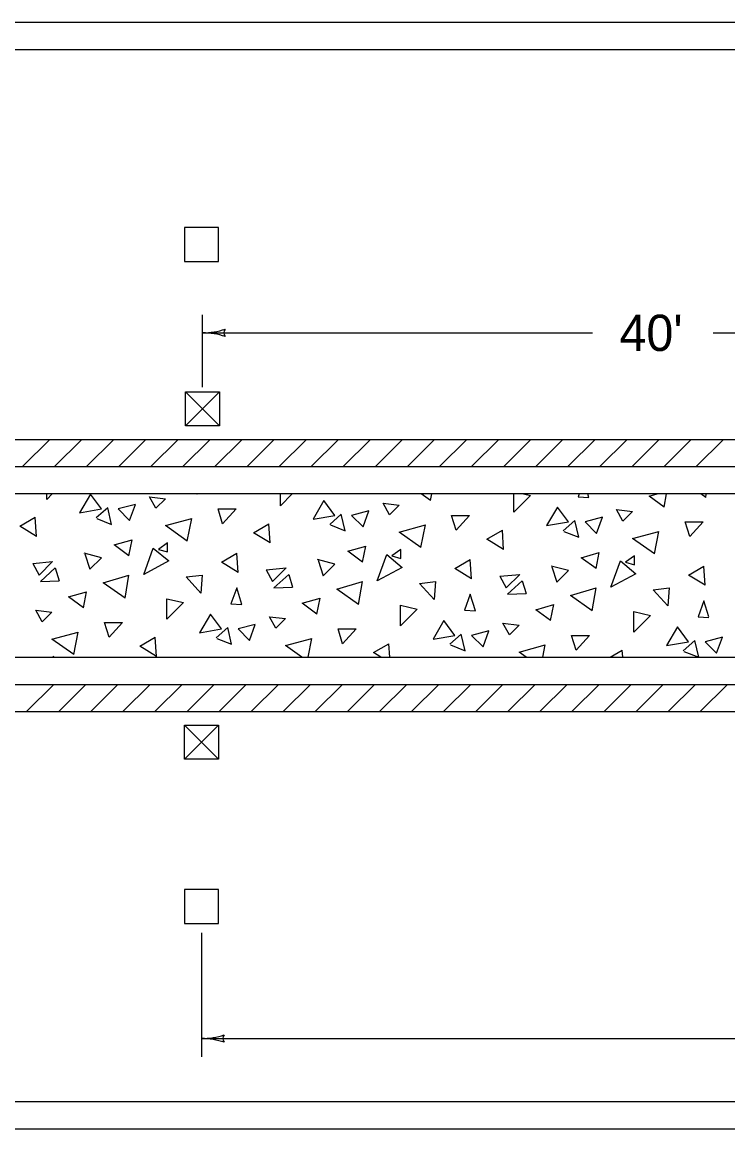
# Model space of a CAD drawing. Extents: x 1007 to 1035.5, y 1000.5 to 1021.5.
# Drawn here: x 1010.22 to 1014.11, y 1006.09 to 1012.19 of the extents above; entities that cross this region are included whole.
import ezdxf

# ---------------------------------------------------------------- set-up
doc = ezdxf.new("R2010")
doc.units = 0
doc.layers.add('Level 1', color=7, linetype='Continuous')

msp = doc.modelspace()

# ---------------------------------------------------------------- linework, layer by layer
at = {"layer": 'Level 1'}
for p, q in [((1011.218, 1010.1809), (1011.218, 1010.5809)), ((1011.218, 1010.4809), (1013.3671, 1010.4809)), ((1014.032, 1010.4809), (1016.218, 1010.4809)), ((1011.1243, 1009.9684), (1011.1243, 1010.1559)), ((1011.1243, 1010.1559), (1011.3118, 1010.1559)), ((1011.1243, 1010.1559), (1011.3118, 1009.9684)), ((1011.3118, 1010.1559), (1011.1243, 1009.9684)), ((1011.3118, 1010.1559), (1011.3118, 1009.9684)), ((1011.3118, 1009.9684), (1011.1243, 1009.9684)), ((1010.2255, 1009.7434), (1010.3755, 1009.8934)), ((1010.4023, 1009.7434), (1010.5523, 1009.8934)), ((1010.5791, 1009.7434), (1010.7291, 1009.8934)), ((1010.7558, 1009.7434), (1010.9058, 1009.8934)), ((1010.9326, 1009.7434), (1011.0826, 1009.8934)), ((1011.1094, 1009.7434), (1011.2594, 1009.8934)), ((1011.2862, 1009.7434), (1011.4362, 1009.8934)), ((1011.4629, 1009.7434), (1011.6129, 1009.8934)), ((1011.6398, 1009.7434), (1011.7898, 1009.8934)), ((1011.8165, 1009.7434), (1011.9665, 1009.8934)), ((1011.9933, 1009.7434), (1012.1433, 1009.8934)), ((1012.17, 1009.7434), (1012.32, 1009.8934)), ((1012.3468, 1009.7434), (1012.4968, 1009.8934)), ((1012.5236, 1009.7434), (1012.6736, 1009.8934)), ((1012.7003, 1009.7434), (1012.8503, 1009.8934)), ((1012.8772, 1009.7434), (1013.0272, 1009.8934)), ((1013.0539, 1009.7434), (1013.2039, 1009.8934)), ((1013.2307, 1009.7434), (1013.3807, 1009.8934)), ((1013.4075, 1009.7434), (1013.5575, 1009.8934)), ((1013.5843, 1009.7434), (1013.7343, 1009.8934)), ((1013.761, 1009.7434), (1013.911, 1009.8934)), ((1013.9378, 1009.7434), (1014.0878, 1009.8934)), ((1034.7122, 1009.5934), (1007.7122, 1009.5934)), ((1010.3596, 1009.5632), (1010.3898, 1009.5934)), ((1010.6, 1009.5914), (1010.5398, 1009.4889)), ((1010.6601, 1009.5101), (1010.6, 1009.5914)), ((1010.9606, 1009.5137), (1011.0137, 1009.5667)), ((1011.1868, 1009.5914), (1011.1873, 1009.5934)), ((1011.6465, 1009.5278), (1011.7121, 1009.5934)), ((1011.8869, 1009.5561), (1011.8268, 1009.4536)), ((1011.947, 1009.4748), (1011.8869, 1009.5561)), ((1012.4738, 1009.5561), (1012.4813, 1009.5934)), ((1012.9334, 1009.4924), (1013.0253, 1009.5843)), ((1013.2928, 1009.5934), (1013.287, 1009.5773)), ((1013.287, 1009.5773), (1013.3471, 1009.5738)), ((1013.3471, 1009.5738), (1013.341, 1009.5934)), ((1013.7608, 1009.5208), (1013.7753, 1009.5934)), ((1013.9906, 1009.5738), (1013.9938, 1009.5934)), ((1010.5398, 1009.4889), (1010.6601, 1009.5101)), ((1010.6954, 1009.5172), (1010.6318, 1009.4606)), ((1010.7167, 1009.4253), (1010.6954, 1009.5172)), ((1010.8475, 1009.5348), (1010.752, 1009.5101)), ((1010.752, 1009.5101), (1010.8157, 1009.4465)), ((1010.8157, 1009.4465), (1010.8475, 1009.5348)), ((1011.3283, 1009.4288), (1011.4026, 1009.5101)), ((1012.1344, 1009.4995), (1012.0389, 1009.4748)), ((1012.1026, 1009.4111), (1012.1344, 1009.4995)), ((1012.2475, 1009.4783), (1012.3006, 1009.5313)), ((1013.1738, 1009.5208), (1013.1138, 1009.4182)), ((1013.2339, 1009.4394), (1013.1738, 1009.5208)), ((1013.5345, 1009.4429), (1013.5875, 1009.496)), ((1010.303, 1009.3581), (1010.2959, 1009.4642)), ((1010.6353, 1009.4571), (1010.7167, 1009.4253)), ((1011.1338, 1009.3333), (1011.1586, 1009.4571)), ((1011.5899, 1009.3228), (1011.5828, 1009.4288)), ((1011.8268, 1009.4536), (1011.947, 1009.4748)), ((1011.9823, 1009.4818), (1011.9188, 1009.4253)), ((1012.0036, 1009.3899), (1011.9823, 1009.4818)), ((1012.0389, 1009.4748), (1012.1026, 1009.4111)), ((1012.6153, 1009.3934), (1012.6895, 1009.4748)), ((1013.1138, 1009.4182), (1013.2339, 1009.4394)), ((1013.2693, 1009.4465), (1013.2057, 1009.3899)), ((1013.2905, 1009.3546), (1013.2693, 1009.4465)), ((1013.4213, 1009.4642), (1013.3258, 1009.4394)), ((1013.3258, 1009.4394), (1013.3895, 1009.3758)), ((1013.3895, 1009.3758), (1013.4213, 1009.4642)), ((1013.9022, 1009.3581), (1013.9764, 1009.4394)), ((1011.9223, 1009.4218), (1012.0036, 1009.3899)), ((1012.4208, 1009.298), (1012.4455, 1009.4218)), ((1012.8768, 1009.2873), (1012.8698, 1009.3934)), ((1013.2092, 1009.3863), (1013.2905, 1009.3546)), ((1013.7078, 1009.2626), (1013.7325, 1009.3863)), ((1010.8121, 1009.252), (1010.8298, 1009.3404)), ((1011.0243, 1009.3228), (1010.9748, 1009.2873)), ((1011.0243, 1009.2733), (1011.0243, 1009.3228)), ((1010.6601, 1009.2414), (1010.5646, 1009.2662)), ((1010.5682, 1009.2626), (1010.5964, 1009.1778)), ((1010.8934, 1009.1495), (1010.9464, 1009.2944)), ((1010.9464, 1009.2944), (1011.0313, 1009.2238)), ((1010.9748, 1009.2873), (1011.0243, 1009.2733)), ((1011.4132, 1009.1601), (1011.4061, 1009.2662)), ((1012.0991, 1009.2167), (1012.1168, 1009.3051)), ((1012.1803, 1009.1142), (1012.2334, 1009.2591)), ((1012.2334, 1009.2591), (1012.3183, 1009.1884)), ((1012.3112, 1009.2873), (1012.2617, 1009.252)), ((1012.2617, 1009.252), (1012.3112, 1009.2378)), ((1012.3112, 1009.2378), (1012.3112, 1009.2873)), ((1013.386, 1009.1813), (1013.4037, 1009.2697)), ((1013.5981, 1009.252), (1013.5486, 1009.2167)), ((1013.5981, 1009.2025), (1013.5981, 1009.252)), ((1010.2818, 1009.2096), (1010.3914, 1009.2202)), ((1010.2818, 1009.2096), (1010.3172, 1009.1459)), ((1010.3172, 1009.1459), (1010.3914, 1009.2202)), ((1010.3242, 1009.1106), (1010.4055, 1009.1848)), ((1010.4055, 1009.1848), (1010.4268, 1009.1142)), ((1010.5964, 1009.1778), (1010.6601, 1009.2414)), ((1011.0313, 1009.2238), (1010.8934, 1009.1495)), ((1011.5688, 1009.1743), (1011.6783, 1009.1848)), ((1011.6041, 1009.1106), (1011.6783, 1009.1848)), ((1011.947, 1009.2061), (1011.8516, 1009.2308)), ((1011.8551, 1009.2273), (1011.8833, 1009.1424)), ((1011.8833, 1009.1424), (1011.947, 1009.2061)), ((1012.3183, 1009.1884), (1012.1803, 1009.1142)), ((1012.7001, 1009.1248), (1012.693, 1009.2308)), ((1013.2339, 1009.1707), (1013.1385, 1009.1954)), ((1013.142, 1009.1919), (1013.1703, 1009.1071)), ((1013.4673, 1009.0788), (1013.5203, 1009.2238)), ((1013.5203, 1009.2238), (1013.6052, 1009.153)), ((1013.5486, 1009.2167), (1013.5981, 1009.2025)), ((1013.987, 1009.0894), (1013.9799, 1009.1954)), ((1010.7909, 1009.0187), (1010.8121, 1009.1459)), ((1011.1268, 1009.1353), (1011.2152, 1009.1459)), ((1011.2081, 1009.0469), (1011.1268, 1009.1353)), ((1011.2152, 1009.1459), (1011.2081, 1009.0469)), ((1011.5688, 1009.1743), (1011.6041, 1009.1106)), ((1011.6112, 1009.0753), (1011.6924, 1009.1495)), ((1011.6924, 1009.1495), (1011.7137, 1009.0788)), ((1012.8557, 1009.1389), (1012.9653, 1009.1495)), ((1012.8557, 1009.1389), (1012.891, 1009.0753)), ((1012.891, 1009.0753), (1012.9653, 1009.1495)), ((1013.1703, 1009.1071), (1013.2339, 1009.1707)), ((1013.6052, 1009.153), (1013.4673, 1009.0788)), ((1010.3242, 1009.1106), (1010.4268, 1009.1142)), ((1011.4061, 1009.0753), (1011.3743, 1008.9868)), ((1011.4343, 1008.9833), (1011.4061, 1009.0753)), ((1011.6112, 1009.0753), (1011.7137, 1009.0788)), ((1012.0778, 1008.9833), (1012.0991, 1009.1106)), ((1012.4137, 1009.1), (1012.5021, 1009.1106)), ((1012.495, 1009.0116), (1012.4137, 1009.1)), ((1012.5021, 1009.1106), (1012.495, 1009.0116)), ((1012.8981, 1009.0399), (1012.9794, 1009.1142)), ((1012.9794, 1009.1142), (1013.0006, 1009.0434)), ((1013.3648, 1008.948), (1013.386, 1009.0753)), ((1013.7007, 1009.0647), (1013.789, 1009.0753)), ((1013.7819, 1008.9763), (1013.7007, 1009.0647)), ((1013.789, 1009.0753), (1013.7819, 1008.9763)), ((1010.5611, 1008.9657), (1010.5788, 1009.054)), ((1011.848, 1008.9303), (1011.8657, 1009.0187)), ((1012.693, 1009.0399), (1012.6612, 1008.9515)), ((1012.7213, 1008.948), (1012.693, 1009.0399)), ((1012.8981, 1009.0399), (1013.0006, 1009.0434)), ((1013.9799, 1009.0045), (1013.9482, 1008.9162)), ((1014.0073, 1008.9158), (1013.9799, 1009.0045)), ((1010.3348, 1008.8878), (1010.3878, 1008.9409)), ((1011.0207, 1008.902), (1011.1127, 1008.9939)), ((1011.3743, 1008.9868), (1011.4343, 1008.9833)), ((1012.3077, 1008.8667), (1012.3996, 1008.9586)), ((1012.6612, 1008.9515), (1012.7213, 1008.948)), ((1013.1349, 1008.8949), (1013.1527, 1008.9833)), ((1010.7025, 1008.803), (1010.7768, 1008.8843)), ((1011.2611, 1008.9303), (1011.201, 1008.8278)), ((1011.3213, 1008.849), (1011.2611, 1008.9303)), ((1011.6218, 1008.8525), (1011.6748, 1008.9055)), ((1012.5481, 1008.8949), (1012.4879, 1008.7924)), ((1012.6082, 1008.8136), (1012.5481, 1008.8949)), ((1013.5946, 1008.8313), (1013.6865, 1008.9233)), ((1013.9482, 1008.9162), (1014.0073, 1008.9127)), ((1010.5081, 1008.7076), (1010.5328, 1008.8313)), ((1011.201, 1008.8278), (1011.3213, 1008.849)), ((1011.3566, 1008.856), (1011.2929, 1008.7995)), ((1011.3778, 1008.7641), (1011.3566, 1008.856)), ((1011.5086, 1008.8738), (1011.4132, 1008.849)), ((1011.4132, 1008.849), (1011.4768, 1008.7853)), ((1011.4768, 1008.7853), (1011.5086, 1008.8738)), ((1011.9894, 1008.7677), (1012.0637, 1008.849)), ((1012.6435, 1008.8207), (1012.5798, 1008.7641)), ((1012.6648, 1008.7288), (1012.6435, 1008.8207)), ((1012.7956, 1008.8383), (1012.7001, 1008.8136)), ((1012.7638, 1008.75), (1012.7956, 1008.8383)), ((1012.9087, 1008.8172), (1012.9618, 1008.8702)), ((1013.835, 1008.8596), (1013.7749, 1008.7571)), ((1013.8951, 1008.7783), (1013.835, 1008.8596)), ((1010.9642, 1008.6969), (1010.9571, 1008.803)), ((1011.2965, 1008.7959), (1011.3778, 1008.7641)), ((1011.7993, 1008.6934), (1011.8198, 1008.7959)), ((1012.2489, 1008.6934), (1012.244, 1008.7677)), ((1012.4879, 1008.7924), (1012.6082, 1008.8136)), ((1012.5834, 1008.7606), (1012.6648, 1008.7288)), ((1012.7001, 1008.8136), (1012.7638, 1008.75)), ((1013.0933, 1008.6934), (1013.1067, 1008.7606)), ((1013.2764, 1008.7323), (1013.3506, 1008.8136)), ((1013.7749, 1008.7571), (1013.8951, 1008.7783)), ((1013.9304, 1008.7853), (1013.8668, 1008.7288)), ((1013.9517, 1008.6934), (1013.9304, 1008.7853)), ((1014.0825, 1008.803), (1013.987, 1008.7783)), ((1013.987, 1008.7783), (1014.0507, 1008.7146)), ((1014.0507, 1008.7146), (1014.0825, 1008.803)), ((1010.3984, 1008.6969), (1010.3935, 1008.6934)), ((1010.3984, 1008.6934), (1010.3984, 1008.6969)), ((1013.5335, 1008.6934), (1013.5309, 1008.7323)), ((1013.8703, 1008.7253), (1013.9517, 1008.6934)), ((1007.7122, 1008.6934), (1034.7122, 1008.6934)), ((1010.2482, 1008.3934), (1010.3982, 1008.5434)), ((1010.425, 1008.3934), (1010.575, 1008.5434)), ((1010.6018, 1008.3934), (1010.7518, 1008.5434)), ((1010.7785, 1008.3934), (1010.9285, 1008.5434)), ((1010.9553, 1008.3934), (1011.1053, 1008.5434)), ((1011.1321, 1008.3934), (1011.2821, 1008.5434)), ((1011.3088, 1008.3934), (1011.4588, 1008.5434)), ((1011.4857, 1008.3934), (1011.6357, 1008.5434)), ((1011.6624, 1008.3934), (1011.8124, 1008.5434)), ((1011.8392, 1008.3934), (1011.9892, 1008.5434)), ((1012.016, 1008.3934), (1012.166, 1008.5434)), ((1012.1928, 1008.3934), (1012.3428, 1008.5434)), ((1012.3695, 1008.3934), (1012.5195, 1008.5434)), ((1012.5463, 1008.3934), (1012.6963, 1008.5434)), ((1012.7231, 1008.3934), (1012.8731, 1008.5434)), ((1012.8998, 1008.3934), (1013.0498, 1008.5434)), ((1013.0766, 1008.3934), (1013.2266, 1008.5434)), ((1013.2534, 1008.3934), (1013.4034, 1008.5434)), ((1013.4302, 1008.3934), (1013.5802, 1008.5434)), ((1013.6069, 1008.3934), (1013.7569, 1008.5434)), ((1013.7838, 1008.3934), (1013.9338, 1008.5434)), ((1013.9605, 1008.3934), (1014.1105, 1008.5434)), ((1011.1184, 1008.1309), (1011.1184, 1008.3184)), ((1011.1184, 1008.3184), (1011.3059, 1008.3184)), ((1011.1184, 1008.3184), (1011.3059, 1008.1309)), ((1011.3059, 1008.3184), (1011.1184, 1008.1309)), ((1011.3059, 1008.3184), (1011.3059, 1008.1309)), ((1011.3059, 1008.1309), (1011.1184, 1008.1309))]:
    msp.add_line(p, q, dxfattribs=at)
for points in [[(1007.7122, 1012.1934), (1034.7122, 1012.1934)], [(1007.7122, 1012.0434), (1034.7122, 1012.0434)], [(1007.7122, 1009.8934), (1034.7122, 1009.8934)], [(1007.7122, 1009.7434), (1034.7122, 1009.7434)], [(1010.3596, 1009.5632), (1010.3596, 1009.5934)], [(1010.9606, 1009.5137), (1010.9253, 1009.5773), (1011.0137, 1009.5667)], [(1011.1868, 1009.5914), (1011.1842, 1009.5934)], [(1011.6465, 1009.5278), (1011.6465, 1009.5934)], [(1012.4738, 1009.5561), (1012.4233, 1009.5934)], [(1012.9334, 1009.4924), (1012.9334, 1009.5934)], [(1012.9861, 1009.5934), (1013.0253, 1009.5843)], [(1013.7608, 1009.5208), (1013.6794, 1009.5808), (1013.7235, 1009.5934)], [(1013.9906, 1009.5738), (1013.9627, 1009.5934)], [(1011.3283, 1009.4288), (1011.3036, 1009.5101), (1011.4026, 1009.5101)], [(1012.2475, 1009.4783), (1012.2122, 1009.5419), (1012.3006, 1009.5313)], [(1013.5345, 1009.4429), (1013.4991, 1009.5066), (1013.5875, 1009.496)], [(1010.303, 1009.3581), (1010.2111, 1009.4147), (1010.2959, 1009.4642)], [(1011.1338, 1009.3333), (1011.0137, 1009.4182), (1011.1586, 1009.4571)], [(1011.5899, 1009.3228), (1011.498, 1009.3793), (1011.5828, 1009.4288)], [(1012.6153, 1009.3934), (1012.5905, 1009.4748), (1012.6895, 1009.4748)], [(1013.9022, 1009.3581), (1013.8774, 1009.4394), (1013.9764, 1009.4394)], [(1012.4208, 1009.298), (1012.3006, 1009.3828), (1012.4455, 1009.4218)], [(1012.8768, 1009.2873), (1012.7849, 1009.3439), (1012.8698, 1009.3934)], [(1013.7078, 1009.2626), (1013.5875, 1009.3475), (1013.7325, 1009.3863)], [(1010.8121, 1009.252), (1010.7308, 1009.3121), (1010.8298, 1009.3404)], [(1011.4132, 1009.1601), (1011.3213, 1009.2167), (1011.4061, 1009.2662)], [(1012.0991, 1009.2167), (1012.0178, 1009.2768), (1012.1168, 1009.3051)], [(1013.386, 1009.1813), (1013.3047, 1009.2414), (1013.4037, 1009.2697)], [(1012.7001, 1009.1248), (1012.6082, 1009.1813), (1012.693, 1009.2308)], [(1013.987, 1009.0894), (1013.8951, 1009.1459), (1013.9799, 1009.1954)], [(1010.7909, 1009.0187), (1010.6707, 1009.1035), (1010.8121, 1009.1459)], [(1012.0778, 1008.9833), (1011.9576, 1009.0682), (1012.0991, 1009.1106)], [(1013.3648, 1008.948), (1013.2446, 1009.0328), (1013.386, 1009.0753)], [(1010.5611, 1008.9657), (1010.4798, 1009.0258), (1010.5788, 1009.054)], [(1011.0207, 1008.902), (1011.0207, 1009.0152), (1011.1127, 1008.9939)], [(1011.848, 1008.9303), (1011.7667, 1008.9904), (1011.8657, 1009.0187)], [(1010.3348, 1008.8878), (1010.2994, 1008.9515), (1010.3878, 1008.9409)], [(1012.3077, 1008.8667), (1012.3077, 1008.9798), (1012.3996, 1008.9586)], [(1013.1349, 1008.8949), (1013.0537, 1008.955), (1013.1527, 1008.9833)], [(1013.5946, 1008.8313), (1013.5946, 1008.9444), (1013.6865, 1008.9233)], [(1010.7025, 1008.803), (1010.6778, 1008.8843), (1010.7768, 1008.8843)], [(1011.6218, 1008.8525), (1011.5864, 1008.9162), (1011.6748, 1008.9055)], [(1012.9087, 1008.8172), (1012.8733, 1008.8808), (1012.9618, 1008.8702)], [(1010.5081, 1008.7076), (1010.3878, 1008.7924), (1010.5328, 1008.8313)], [(1011.9894, 1008.7677), (1011.9647, 1008.849), (1012.0637, 1008.849)], [(1010.9642, 1008.6969), (1010.8723, 1008.7535), (1010.9571, 1008.803)], [(1011.7649, 1008.6934), (1011.6748, 1008.7571), (1011.8198, 1008.7959)], [(1012.1993, 1008.6934), (1012.1592, 1008.7182), (1012.244, 1008.7677)], [(1013.0018, 1008.6934), (1012.9618, 1008.7217), (1013.1067, 1008.7606)], [(1013.2764, 1008.7323), (1013.2517, 1008.8136), (1013.3506, 1008.8136)], [(1013.4643, 1008.6934), (1013.5309, 1008.7323)], [(1007.7122, 1008.5434), (1034.7122, 1008.5434)], [(1007.7122, 1008.3934), (1034.7122, 1008.3934)], [(1011.2122, 1007.1747), (1011.2122, 1006.4912)], [(1011.2122, 1006.5912), (1015.8407, 1006.5912)], [(1007.7122, 1006.2434), (1034.7122, 1006.2434)], [(1007.7122, 1006.0934), (1034.7122, 1006.0934)]]:
    msp.add_lwpolyline(points, dxfattribs=at)
for points in [[(1011.1184, 1010.8747), (1011.3059, 1010.8747), (1011.3059, 1011.0622), (1011.1184, 1011.0622)], [(1011.1184, 1007.2247), (1011.3059, 1007.2247), (1011.3059, 1007.4122), (1011.1184, 1007.4122)]]:
    msp.add_lwpolyline(points, close=True, dxfattribs=at)
for centre, radius, start, end in [((1011.218, 1010.8715), 0.3906, 269.98778, 270), ((1011.218, 1010.8715), 0.3906, 270, 288.66878), ((1011.218, 1010.0903), 0.3906, 71.34716, 89.99389), ((1011.3665, 1010.4809), 0.0312, 138.7746, 220.89129), ((1011.2122, 1006.9818), 0.3906, 269.98778, 270), ((1011.2122, 1006.9818), 0.3906, 269.98778, 270), ((1011.2122, 1006.9818), 0.3906, 270, 288.66878), ((1011.2122, 1006.9818), 0.3906, 270, 288.66878), ((1011.2122, 1006.2005), 0.3906, 71.34716, 89.99389), ((1011.2122, 1006.2005), 0.3906, 71.34716, 89.99389), ((1011.3607, 1006.5911), 0.0312, 138.7746, 220.89129), ((1011.3607, 1006.5911), 0.0312, 138.7746, 220.89129)]:
    msp.add_arc(centre, radius, start, end, dxfattribs=at)

# ---------------------------------------------------------------- texts
msp.add_text("40'", height=0.2, dxfattribs=at).set_placement((1013.5148, 1010.3809))

doc.saveas('drawing.dxf')
